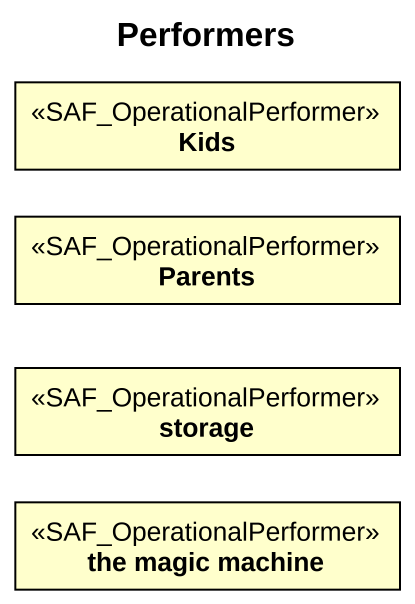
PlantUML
@startuml
title Performers
hide circle
hide empty members
class Kids <<SAF_OperationalPerformer>>
class Parents <<SAF_OperationalPerformer>>
class "storage" as storage_ <<SAF_OperationalPerformer>>
class "the magic machine" as the_magic_machine <<SAF_OperationalPerformer>>
@enduml
